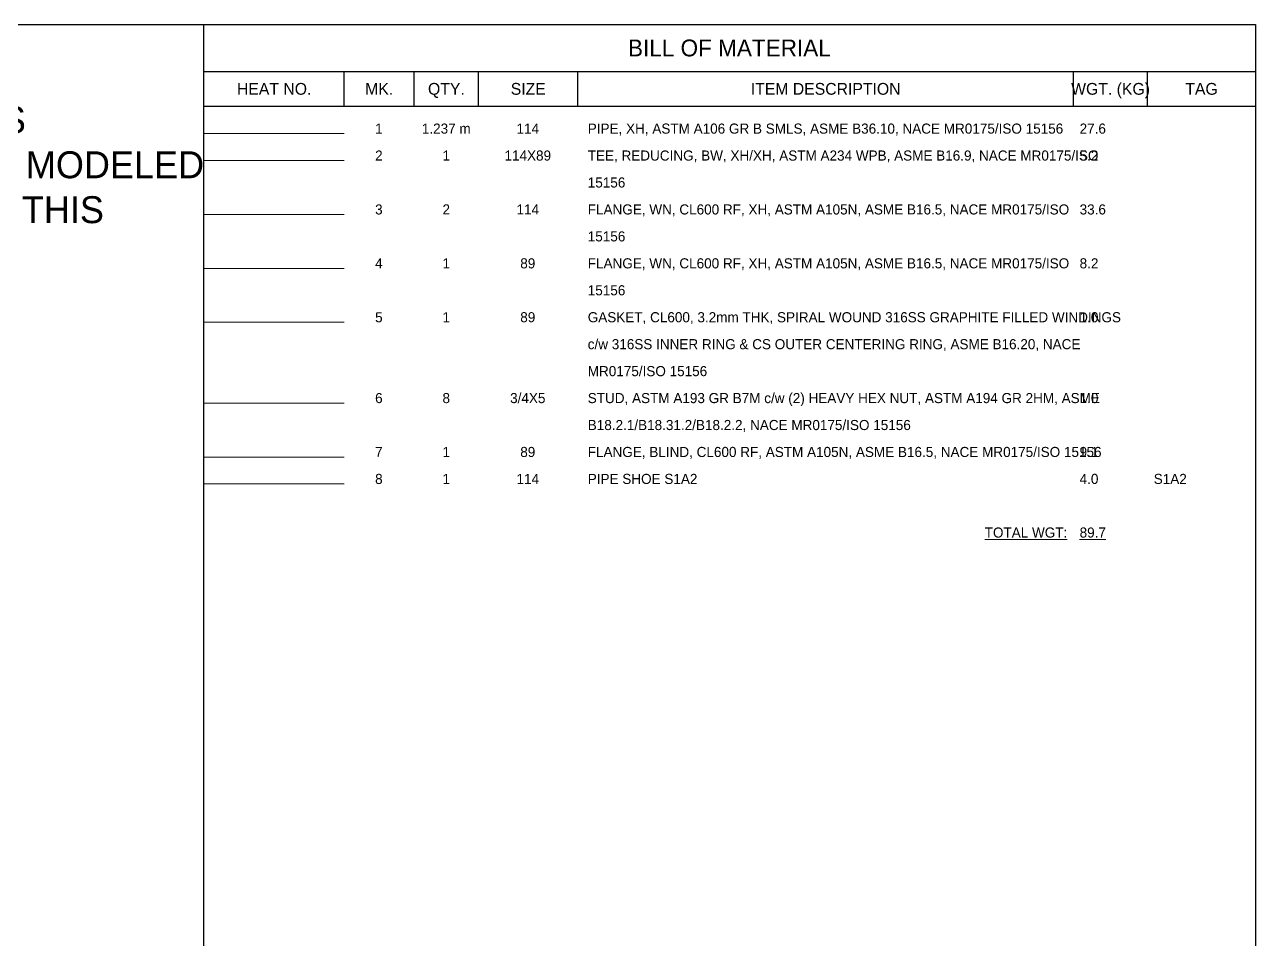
# Model space of a CAD drawing. Extents: x -4 to 431, y -3 to 272.
# Drawn here: x 239.2 to 421.9, y 132.4 to 268.2 of the extents above; entities that cross this region are included whole.
import ezdxf
from ezdxf.enums import TextEntityAlignment as Align

# ---------------------------------------------------------------- set-up
doc = ezdxf.new("R2010")
doc.units = 0
doc.header["$LTSCALE"] = 10
doc.layers.get('0').update_dxf_attribs({"lineweight": 0})
for name, color, linetype in [('BOM', 7, 'Continuous'), ('Title Block', 255, 'Continuous'), ('TITLE BLOCK-TEXT', 12, 'Continuous')]:
    doc.layers.add(name, color=color, linetype=linetype)
doc.styles.add('framdcn', font='', dxfattribs={"height": 2.5})
doc.styles.add('HmNote', font='hm.shx')
doc.styles.add('Scovan Standard', font='', dxfattribs={"height": 2.5})
doc.styles.get("Standard").update_dxf_attribs({"font": ''})
doc.styles.get('framdcn').set_extended_font_data('Franklin Gothic Medium Cond')
doc.styles.get('Scovan Standard').set_extended_font_data('Franklin Gothic Medium Cond')
doc.styles.get('Standard').set_extended_font_data('Franklin Gothic Medium Cond')

# ---------------------------------------------------------------- blocks, each defined once
blk = doc.blocks.new('PADX-TBD')
at = {"layer": 'Title Block', "color": 255}
for p, q in [((0, 536.37), (843.77, 536.37)), ((843.77, 536.37), (843.77, 0))]:
    blk.add_line(p, q, dxfattribs=at)
at = {"layer": 'TITLE BLOCK-TEXT', "color": 12, "style": 'Scovan Standard', "flags": 8}
for tag, p in [('REF_5', (25, 38.42)), ('REV_5', (352.84, 38.42)), ('PROJECT5', (504.32, 38.42)), ('DATE5', (525.83, 38.42)), ('BY5', (542.96, 38.42)), ('CHK5', (555.71, 38.42)), ('PE5', (568.45, 38.42)), ('REF_4', (25, 31.19)), ('REV_4', (352.84, 31.19)), ('PROJECT4', (504.32, 31.19)), ('DATE4', (525.83, 31.19)), ('BY4', (542.96, 31.19)), ('CHK4', (555.71, 31.19)), ('PE4', (568.45, 31.19)), ('REF_3', (25, 23.97)), ('REV_3', (352.84, 23.97)), ('PROJECT3', (504.32, 23.97)), ('DATE3', (525.83, 23.97)), ('BY3', (542.96, 23.97)), ('CHK3', (555.71, 23.97)), ('PE3', (568.45, 23.97)), ('REF_2', (25, 16.74)), ('REV_2', (352.84, 16.74)), ('PROJECT2', (504.32, 16.74)), ('DATE2', (525.83, 16.74)), ('BY2', (542.96, 16.74)), ('CHK2', (555.71, 16.74)), ('PE2', (568.45, 16.74)), ('REF_1', (25, 9.51)), ('REV_1', (352.84, 9.51)), ('PROJECT1', (504.32, 9.51)), ('DATE1', (525.83, 9.51)), ('BY1', (542.96, 9.51)), ('CHK1', (555.71, 9.51)), ('PE1', (568.45, 9.51))]:
    blk.add_attdef(tag, text='', height=2.5, dxfattribs=at).set_placement(p, align=Align.MIDDLE_CENTER)
for tag, height, p in [('REF_5_DESC', 2.5, (52.27, 38.42)), ('REV_5_DESC', 2.5, (363.04, 38.42)), ('REF_4_DESC', 2.5, (52.27, 31.19)), ('REV_4_DESC', 2.5, (363.04, 31.19)), ('REF_3_DESC', 2.5, (52.27, 23.97)), ('REV_3_DESC', 2.5, (363.04, 23.97)), ('REF_2_DESC', 2.5, (52.27, 16.74)), ('REV_2_DESC', 2.5, (363.04, 16.74)), ('REF_1_DESC', 2.5, (52.27, 9.51)), ('REV_1_DESC', 2.5, (363.04, 9.51)), ('PATH', 2, (13, -2.9)), ('USER_PLOTTED', 2, (309, -2.9)), ('PLOT_DATE', 2, (348, -2.9))]:
    blk.add_attdef(tag, text='', height=height, dxfattribs=at).set_placement(p, align=Align.MIDDLE_LEFT)
at = {"layer": 'TITLE BLOCK-TEXT', "color": 12, "style": 'Scovan Standard'}
for tag, p in [('TITLE1', (747.45, 37.28)), ('LSD', (747.45, 31.28)), ('TITLE2', (747.45, 25.28)), ('TITLE3', (747.45, 19.28)), ('CLIENTDRAWINGNO', (686.57, 5.99)), ('RN', (838.5, 5.99))]:
    blk.add_attdef(tag, text='', height=4, dxfattribs=at).set_placement(p, align=Align.MIDDLE_CENTER)
at = {"layer": 'TITLE BLOCK-TEXT', "color": 210, "style": 'Scovan Standard', "flags": 8}
blk.add_attdef('DWGNO', text='', height=4, dxfattribs=at).set_placement((777.51, 5.99), align=Align.MIDDLE_CENTER)
blk = doc.blocks.new('tt-sv-iso-db')
at = {"layer": 'BOM', "color": 255}
blk.add_line((-156.14, 0), (-156.14, -212.17), dxfattribs=at)
at = {"layer": 'BOM', "color": 3}
for p, q in [((-156.14, -6.94), (0, -6.94)), ((-135.24, -12.14), (-135.24, -6.94)), ((-135.24, -12.14), (-135.24, -6.94)), ((-124.84, -12.14), (-124.84, -6.94)), ((-115.3, -12.14), (-115.3, -6.94)), ((-100.55, -12.14), (-100.55, -6.94)), ((-27, -12.14), (-27, -6.94)), ((-16, -12.14), (-16, -6.94)), ((0, -12.14), (-156.14, -12.14))]:
    blk.add_line(p, q, dxfattribs=at)
at = {"layer": 'BOM', "color": 3, "style": 'Scovan Standard'}
blk.add_text('BILL OF MATERIAL', height=2.5, dxfattribs=at).set_placement((-78.07, -3.47), align=Align.MIDDLE_CENTER)
at = {"layer": 'BOM', "style": 'Scovan Standard'}
for s, p in [('HEAT NO.', (-145.63, -9.54)), ('MK.', (-130.04, -9.54)), ('QTY.', (-120.07, -9.54)), ('SIZE', (-107.92, -9.54)), ('ITEM DESCRIPTION', (-63.78, -9.54)), ('WGT. (KG)', (-21.5, -9.54)), ('TAG', (-8, -9.54))]:
    blk.add_text(s, height=1.75, dxfattribs=at).set_placement(p, align=Align.MIDDLE_CENTER)
at = {"layer": 'DEFPOINTS', "color": 1, "insert": (-196.72, -12.14), "char_height": 4, "width": 81.4864, "attachment_point": 2, "style": 'HmNote'}
blk.add_mtext('\\pxql;ANY MODIFICATIONS REQUIRED MUST BE MODELED PRIOR TO REVISING THIS DRAWING.', dxfattribs=at)
at = {"layer": 'TITLE BLOCK-TEXT', "color": 210, "style": 'Scovan Standard'}
for tag, p in [('CN', (-57.69, -221.76)), ('MOD_NO', (-41.21, -221.76)), ('INSULATION', (-49.45, -229.02)), ('PAINT', (-16.49, -229.02)), ('LN', (-32.97, -236.28)), ('CLIENTDWGNO', (-32.97, -243.54))]:
    blk.add_attdef(tag, text='', height=2, dxfattribs=at).set_placement(p, align=Align.MIDDLE_CENTER)
at = {"layer": 'TITLE BLOCK-TEXT', "color": 210, "lineweight": 30, "flags": 104}
blk.add_attdef('WPS', text='', height=2, dxfattribs=at).set_placement((-16.43, -221.76), align=Align.MIDDLE_CENTER)

msp = doc.modelspace()

# ---------------------------------------------------------------- linework, layer by layer
for p, q in [((421.89, 268.19), (421.89, 261.25)), ((265.77, 252), (286.64, 252)), ((265.77, 252), (286.64, 252)), ((265.77, 252), (286.64, 252)), ((265.77, 252), (286.64, 252)), ((265.77, 248), (286.64, 248)), ((265.77, 248), (286.64, 248)), ((265.77, 248), (286.64, 248)), ((265.77, 248), (286.64, 248)), ((265.77, 240), (286.64, 240)), ((265.77, 240), (286.64, 240)), ((265.77, 240), (286.64, 240)), ((265.77, 240), (286.64, 240)), ((265.77, 232), (286.64, 232)), ((265.77, 232), (286.64, 232)), ((265.77, 232), (286.64, 232)), ((265.77, 232), (286.64, 232)), ((265.77, 224), (286.64, 224)), ((265.77, 224), (286.64, 224)), ((265.77, 224), (286.64, 224)), ((265.77, 224), (286.64, 224)), ((265.77, 212), (286.64, 212)), ((265.77, 212), (286.64, 212)), ((265.77, 212), (286.64, 212)), ((265.77, 212), (286.64, 212)), ((265.77, 204), (286.64, 204)), ((265.77, 204), (286.64, 204)), ((265.77, 204), (286.64, 204)), ((265.77, 204), (286.64, 204)), ((265.77, 200), (286.64, 200)), ((265.77, 200), (286.64, 200)), ((265.77, 200), (286.64, 200)), ((265.77, 200), (286.64, 200))]:
    msp.add_line(p, q)

# ---------------------------------------------------------------- block references
at = {"xscale": 0.5, "yscale": 0.5, "zscale": 0.5}
msp.add_blockref('PADX-TBD', (0, 0), dxfattribs=at)
at = {"layer": 'BOM'}
msp.add_blockref('tt-sv-iso-db', (421.89, 268.19), dxfattribs=at)

# ---------------------------------------------------------------- texts
at = {"style": 'framdcn'}
msp.add_text('%%UTOTAL WGT:', height=1.5, dxfattribs=at).set_placement((393.97, 192.04), align=Align.RIGHT)
msp.add_text('%%U89.7', height=1.5, dxfattribs=at).set_placement((395.8, 192.04))
at = {"layer": 'BOM', "style": 'framdcn'}
for s, p in [('1', (291.8, 252)), ('1.237 m', (301.8, 252)), ('114', (313.9, 252)), ('2', (291.8, 248)), ('1', (301.8, 248)), ('114X89', (313.9, 248)), ('3', (291.8, 240)), ('2', (301.8, 240)), ('114', (313.9, 240)), ('4', (291.8, 232)), ('1', (301.8, 232)), ('89', (313.9, 232)), ('5', (291.8, 224)), ('1', (301.8, 224)), ('89', (313.9, 224)), ('6', (291.8, 212)), ('8', (301.8, 212)), ('3/4X5', (313.9, 212)), ('7', (291.8, 204)), ('1', (301.8, 204)), ('89', (313.9, 204)), ('8', (291.8, 200)), ('1', (301.8, 200)), ('114', (313.9, 200))]:
    msp.add_text(s, height=1.5, dxfattribs=at).set_placement(p, align=Align.CENTER)
for s, p in [('PIPE, XH, ASTM A106 GR B SMLS, ASME B36.10, NACE MR0175/ISO 15156', (322.8, 252)), ('27.6', (395.8, 252)), ('TEE, REDUCING, BW, XH/XH, ASTM A234 WPB, ASME B16.9, NACE MR0175/ISO', (322.8, 248)), ('5.2', (395.8, 248)), ('15156', (322.8, 244)), ('FLANGE, WN, CL600 RF, XH, ASTM A105N, ASME B16.5, NACE MR0175/ISO', (322.8, 240)), ('33.6', (395.8, 240)), ('15156', (322.8, 236)), ('FLANGE, WN, CL600 RF, XH, ASTM A105N, ASME B16.5, NACE MR0175/ISO', (322.8, 232)), ('8.2', (395.8, 232)), ('15156', (322.8, 228)), ('GASKET, CL600, 3.2mm THK, SPIRAL WOUND 316SS GRAPHITE FILLED WINDINGS', (322.8, 224)), ('1.0', (395.8, 224)), ('c/w 316SS INNER RING & CS OUTER CENTERING RING, ASME B16.20, NACE', (322.8, 220)), ('MR0175/ISO 15156', (322.8, 216)), ('STUD, ASTM A193 GR B7M c/w (2) HEAVY HEX NUT, ASTM A194 GR 2HM, ASME', (322.8, 212)), ('1.0', (395.8, 212)), ('B18.2.1/B18.31.2/B18.2.2, NACE MR0175/ISO 15156', (322.8, 208)), ('FLANGE, BLIND, CL600 RF, ASTM A105N, ASME B16.5, NACE MR0175/ISO 15156', (322.8, 204)), ('9.1', (395.8, 204)), ('PIPE SHOE S1A2', (322.8, 200)), ('4.0', (395.8, 200)), ('S1A2', (406.8, 200))]:
    msp.add_text(s, height=1.5, dxfattribs=at).set_placement(p)

doc.saveas('drawing.dxf')
